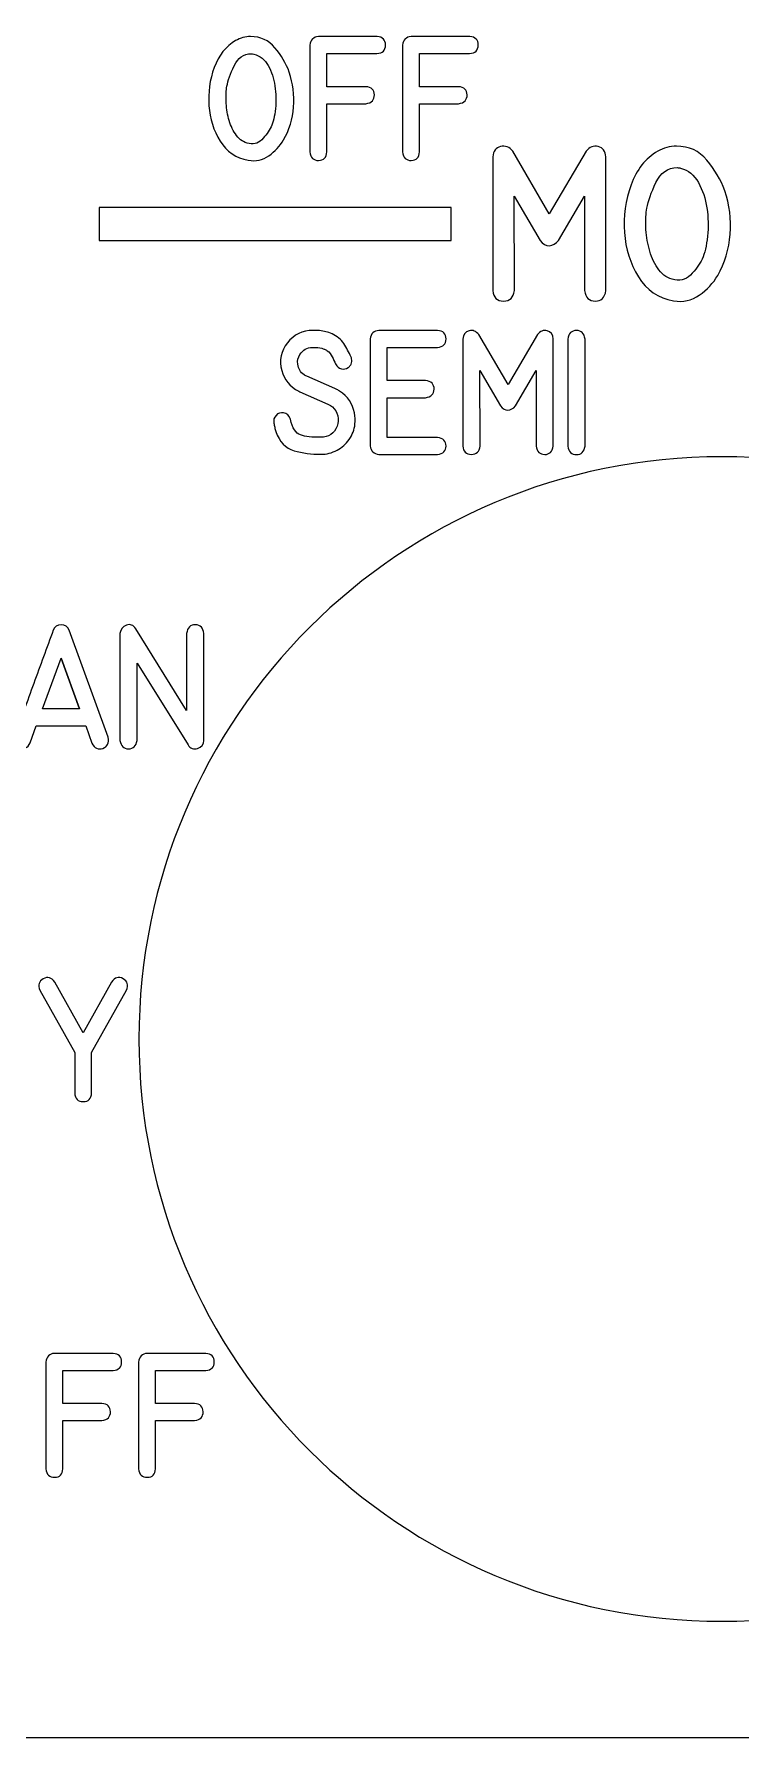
# Model space of a CAD drawing. Header units: millimetres. Extents: x -246 to 62, y -173 to 125.
# Drawn here: x 20.83 to 36.9, y 31.54 to 70.31 of the extents above; entities that cross this region are included whole.
import ezdxf

# ---------------------------------------------------------------- set-up
doc = ezdxf.new("R2010")
doc.units = ezdxf.units.MM
doc.header["$MEASUREMENT"] = 0
doc.layers.add('Cut', color=7, linetype='Continuous')
doc.layers.add('Engrave', color=7, linetype='Continuous')

msp = doc.modelspace()

# ---------------------------------------------------------------- linework, layer by layer
at = {"layer": 'Cut', "color": 250, "lineweight": 9}
for points, knots in [([(51.5314, 123.6949), (51.5312, 124.0929), (51.3728, 124.4746), (51.0911, 124.7559), (51.0911, 124.7559), (50.8095, 125.0372), (50.4295, 125.1951), (50.0314, 125.1949), (50.0314, 125.1949), (50.0314, 125.1949), (-71.4936, 125.1949), (-71.4936, 125.1949), (-71.4936, 125.1949), (-71.8916, 125.1946), (-72.2733, 125.0362), (-72.5546, 124.7546), (-72.5546, 124.7546), (-72.8359, 124.4729), (-72.9938, 124.0929), (-72.9936, 123.6949), (-72.9936, 123.6949), (-72.9936, 123.6949), (-72.9936, 111.7074), (-72.9936, 111.7074), (-72.9936, 111.7074), (-72.9926, 110.1171), (-73.6233, 108.5915), (-74.7471, 107.4663), (-74.7471, 107.4663), (-75.8709, 106.3411), (-77.4033, 105.7084), (-78.9936, 105.7074), (-78.9936, 105.7074), (-78.9936, 105.7074), (-81.4561, 105.7074), (-81.4561, 105.7074), (-81.4561, 105.7074), (-81.8541, 105.7071), (-82.2358, 105.5487), (-82.5171, 105.2671), (-82.5171, 105.2671), (-82.7984, 104.9854), (-82.9563, 104.6054), (-82.9561, 104.2074), (-82.9561, 104.2074), (-82.9561, 104.2074), (-82.9561, 100.1574), (-82.9561, 100.1574), (-82.9561, 100.1574), (-82.9558, 99.7593), (-82.7974, 99.3776), (-82.5158, 99.0963), (-82.5158, 99.0963), (-82.2341, 98.815), (-81.8541, 98.6571), (-81.4561, 98.6574), (-81.4561, 98.6574), (-81.4561, 98.6574), (-78.9936, 98.6574), (-78.9936, 98.6574), (-78.9936, 98.6574), (-76.85, 98.6574), (-74.8692, 97.5138), (-73.7974, 95.6574), (-73.7974, 95.6574), (-72.7256, 93.801), (-72.7256, 91.5138), (-73.7974, 89.6574), (-73.7974, 89.6574), (-74.8692, 87.801), (-76.85, 86.6574), (-78.9936, 86.6574), (-78.9936, 86.6574), (-78.9936, 86.6574), (-81.4561, 86.6574), (-81.4561, 86.6574), (-81.4561, 86.6574), (-81.8541, 86.6571), (-82.2358, 86.4987), (-82.5171, 86.2171), (-82.5171, 86.2171), (-82.7984, 85.9354), (-82.9563, 85.5554), (-82.9561, 85.1574), (-82.9561, 85.1574), (-82.9561, 85.1574), (-82.9561, 71.5824), (-82.9561, 71.5824), (-82.9561, 71.5824), (-82.9558, 71.1843), (-82.7974, 70.8026), (-82.5158, 70.5213), (-82.5158, 70.5213), (-82.2341, 70.24), (-81.8541, 70.0821), (-81.4561, 70.0824), (-81.4561, 70.0824), (-81.4561, 70.0824), (-78.9936, 70.0824), (-78.9936, 70.0824), (-78.9936, 70.0824), (-76.85, 70.0824), (-74.8692, 68.9388), (-73.7974, 67.0824), (-73.7974, 67.0824), (-72.7256, 65.226), (-72.7256, 62.9388), (-73.7974, 61.0824), (-73.7974, 61.0824), (-74.8692, 59.226), (-76.85, 58.0824), (-78.9936, 58.0824), (-78.9936, 58.0824), (-78.9936, 58.0824), (-81.4561, 58.0824), (-81.4561, 58.0824), (-81.4561, 58.0824), (-81.8541, 58.0821), (-82.2358, 57.9237), (-82.5171, 57.6421), (-82.5171, 57.6421), (-82.7984, 57.3604), (-82.9563, 56.9804), (-82.9561, 56.5824), (-82.9561, 56.5824), (-82.9561, 56.5824), (-82.9561, 52.5324), (-82.9561, 52.5324), (-82.9561, 52.5324), (-82.9558, 52.1343), (-82.7974, 51.7526), (-82.5158, 51.4713), (-82.5158, 51.4713), (-82.2341, 51.19), (-81.8541, 51.0321), (-81.4561, 51.0324), (-81.4561, 51.0324), (-81.4561, 51.0324), (-78.9936, 51.0324), (-78.9936, 51.0324), (-78.9936, 51.0324), (-77.4033, 51.0334), (-75.8777, 50.4026), (-74.7525, 49.2788), (-74.7525, 49.2788), (-73.6273, 48.155), (-72.9946, 46.6227), (-72.9936, 45.0324), (-72.9936, 45.0324), (-72.9936, 45.0324), (-72.9936, 33.0449), (-72.9936, 33.0449), (-72.9936, 33.0449), (-72.9933, 32.6468), (-72.8349, 32.2651), (-72.5533, 31.9838), (-72.5533, 31.9838), (-72.2716, 31.7025), (-71.8916, 31.5446), (-71.4936, 31.5449), (-71.4936, 31.5449), (-71.4936, 31.5449), (50.0314, 31.5449), (50.0314, 31.5449), (50.0314, 31.5449), (50.4295, 31.5451), (50.8112, 31.7035), (51.0925, 31.9852), (51.0925, 31.9852), (51.3738, 32.2668), (51.5317, 32.6468), (51.5314, 33.0449), (51.5314, 33.0449), (51.5314, 33.0449), (51.5314, 45.0324), (51.5314, 45.0324), (51.5314, 45.0324), (51.5304, 46.6227), (52.1612, 48.1482), (53.285, 49.2734), (53.285, 49.2734), (54.4088, 50.3987), (55.9411, 51.0314), (57.5314, 51.0324), (57.5314, 51.0324), (57.5314, 51.0324), (59.9939, 51.0324), (59.9939, 51.0324), (59.9939, 51.0324), (60.392, 51.0326), (60.7737, 51.191), (61.055, 51.4727), (61.055, 51.4727), (61.3363, 51.7543), (61.4942, 52.1343), (61.4939, 52.5324), (61.4939, 52.5324), (61.4939, 52.5324), (61.4939, 56.5824), (61.4939, 56.5824), (61.4939, 56.5824), (61.4937, 56.9804), (61.3353, 57.3621), (61.0536, 57.6434), (61.0536, 57.6434), (60.772, 57.9247), (60.392, 58.0826), (59.9939, 58.0824), (59.9939, 58.0824), (59.9939, 58.0824), (57.5314, 58.0824), (57.5314, 58.0824), (57.5314, 58.0824), (55.3878, 58.0824), (53.4071, 59.226), (52.3353, 61.0824), (52.3353, 61.0824), (51.2635, 62.9388), (51.2635, 65.226), (52.3353, 67.0824), (52.3353, 67.0824), (53.4071, 68.9388), (55.3878, 70.0824), (57.5314, 70.0824), (57.5314, 70.0824), (57.5314, 70.0824), (59.9939, 70.0824), (59.9939, 70.0824), (59.9939, 70.0824), (60.392, 70.0826), (60.7737, 70.241), (61.055, 70.5227), (61.055, 70.5227), (61.3363, 70.8043), (61.4942, 71.1843), (61.4939, 71.5824), (61.4939, 71.5824), (61.4939, 71.5824), (61.4939, 85.1574), (61.4939, 85.1574), (61.4939, 85.1574), (61.4937, 85.5554), (61.3353, 85.9371), (61.0536, 86.2184), (61.0536, 86.2184), (60.772, 86.4997), (60.392, 86.6576), (59.9939, 86.6574), (59.9939, 86.6574), (59.9939, 86.6574), (57.5314, 86.6574), (57.5314, 86.6574), (57.5314, 86.6574), (55.3878, 86.6574), (53.4071, 87.801), (52.3353, 89.6574), (52.3353, 89.6574), (51.2635, 91.5138), (51.2635, 93.801), (52.3353, 95.6574), (52.3353, 95.6574), (53.4071, 97.5138), (55.3878, 98.6574), (57.5314, 98.6574), (57.5314, 98.6574), (57.5314, 98.6574), (59.9939, 98.6574), (59.9939, 98.6574), (59.9939, 98.6574), (60.392, 98.6576), (60.7737, 98.816), (61.055, 99.0977), (61.055, 99.0977), (61.3363, 99.3793), (61.4942, 99.7593), (61.4939, 100.1574), (61.4939, 100.1574), (61.4939, 100.1574), (61.4939, 104.2074), (61.4939, 104.2074), (61.4939, 104.2074), (61.4937, 104.6054), (61.3353, 104.9871), (61.0536, 105.2684), (61.0536, 105.2684), (60.772, 105.5497), (60.392, 105.7076), (59.9939, 105.7074), (59.9939, 105.7074), (59.9939, 105.7074), (57.5314, 105.7074), (57.5314, 105.7074), (57.5314, 105.7074), (55.9411, 105.7064), (54.4156, 106.3371), (53.2904, 107.4609), (53.2904, 107.4609), (52.1651, 108.5847), (51.5324, 110.1171), (51.5314, 111.7074), (51.5314, 111.7074), (51.5314, 111.7074), (51.5314, 123.6949), (51.5314, 123.6949)], [0, 0, 0, 0, 0.012987, 0.012987, 0.012987, 0.012987, 0.025974, 0.025974, 0.025974, 0.025974, 0.038961, 0.038961, 0.038961, 0.038961, 0.0519481, 0.0519481, 0.0519481, 0.0519481, 0.0649351, 0.0649351, 0.0649351, 0.0649351, 0.0779221, 0.0779221, 0.0779221, 0.0779221, 0.0909091, 0.0909091, 0.0909091, 0.0909091, 0.1038961, 0.1038961, 0.1038961, 0.1038961, 0.1168831, 0.1168831, 0.1168831, 0.1168831, 0.1298701, 0.1298701, 0.1298701, 0.1298701, 0.1428571, 0.1428571, 0.1428571, 0.1428571, 0.1558442, 0.1558442, 0.1558442, 0.1558442, 0.1688312, 0.1688312, 0.1688312, 0.1688312, 0.1818182, 0.1818182, 0.1818182, 0.1818182, 0.1948052, 0.1948052, 0.1948052, 0.1948052, 0.2077922, 0.2077922, 0.2077922, 0.2077922, 0.2207792, 0.2207792, 0.2207792, 0.2207792, 0.2337662, 0.2337662, 0.2337662, 0.2337662, 0.2467532, 0.2467532, 0.2467532, 0.2467532, 0.2597403, 0.2597403, 0.2597403, 0.2597403, 0.2727273, 0.2727273, 0.2727273, 0.2727273, 0.2857143, 0.2857143, 0.2857143, 0.2857143, 0.2987013, 0.2987013, 0.2987013, 0.2987013, 0.3116883, 0.3116883, 0.3116883, 0.3116883, 0.3246753, 0.3246753, 0.3246753, 0.3246753, 0.3376623, 0.3376623, 0.3376623, 0.3376623, 0.3506494, 0.3506494, 0.3506494, 0.3506494, 0.3636364, 0.3636364, 0.3636364, 0.3636364, 0.3766234, 0.3766234, 0.3766234, 0.3766234, 0.3896104, 0.3896104, 0.3896104, 0.3896104, 0.4025974, 0.4025974, 0.4025974, 0.4025974, 0.4155844, 0.4155844, 0.4155844, 0.4155844, 0.4285714, 0.4285714, 0.4285714, 0.4285714, 0.4415584, 0.4415584, 0.4415584, 0.4415584, 0.4545455, 0.4545455, 0.4545455, 0.4545455, 0.4675325, 0.4675325, 0.4675325, 0.4675325, 0.4805195, 0.4805195, 0.4805195, 0.4805195, 0.4935065, 0.4935065, 0.4935065, 0.4935065, 0.5064935, 0.5064935, 0.5064935, 0.5064935, 0.5194805, 0.5194805, 0.5194805, 0.5194805, 0.5324675, 0.5324675, 0.5324675, 0.5324675, 0.5454545, 0.5454545, 0.5454545, 0.5454545, 0.5584416, 0.5584416, 0.5584416, 0.5584416, 0.5714286, 0.5714286, 0.5714286, 0.5714286, 0.5844156, 0.5844156, 0.5844156, 0.5844156, 0.5974026, 0.5974026, 0.5974026, 0.5974026, 0.6103896, 0.6103896, 0.6103896, 0.6103896, 0.6233766, 0.6233766, 0.6233766, 0.6233766, 0.6363636, 0.6363636, 0.6363636, 0.6363636, 0.6493506, 0.6493506, 0.6493506, 0.6493506, 0.6623377, 0.6623377, 0.6623377, 0.6623377, 0.6753247, 0.6753247, 0.6753247, 0.6753247, 0.6883117, 0.6883117, 0.6883117, 0.6883117, 0.7012987, 0.7012987, 0.7012987, 0.7012987, 0.7142857, 0.7142857, 0.7142857, 0.7142857, 0.7272727, 0.7272727, 0.7272727, 0.7272727, 0.7402597, 0.7402597, 0.7402597, 0.7402597, 0.7532468, 0.7532468, 0.7532468, 0.7532468, 0.7662338, 0.7662338, 0.7662338, 0.7662338, 0.7792208, 0.7792208, 0.7792208, 0.7792208, 0.7922078, 0.7922078, 0.7922078, 0.7922078, 0.8051948, 0.8051948, 0.8051948, 0.8051948, 0.8181818, 0.8181818, 0.8181818, 0.8181818, 0.8311688, 0.8311688, 0.8311688, 0.8311688, 0.8441558, 0.8441558, 0.8441558, 0.8441558, 0.8571429, 0.8571429, 0.8571429, 0.8571429, 0.8701299, 0.8701299, 0.8701299, 0.8701299, 0.8831169, 0.8831169, 0.8831169, 0.8831169, 0.8961039, 0.8961039, 0.8961039, 0.8961039, 0.9090909, 0.9090909, 0.9090909, 0.9090909, 0.9220779, 0.9220779, 0.9220779, 0.9220779, 0.9350649, 0.9350649, 0.9350649, 0.9350649, 0.9480519, 0.9480519, 0.9480519, 0.9480519, 0.961039, 0.961039, 0.961039, 0.961039, 0.974026, 0.974026, 0.974026, 0.974026, 1, 1, 1, 1]), ([(36.4663, 60.6977), (43.7841, 60.6977), (49.716, 54.7652), (49.716, 47.4475), (49.716, 47.4475), (49.716, 40.1298), (43.7837, 34.1977), (36.466, 34.1977), (36.466, 34.1977), (29.1483, 34.1977), (23.216, 40.1298), (23.216, 47.4475), (23.216, 47.4475), (23.216, 54.7652), (29.1483, 60.6973), (36.4663, 60.6977)], [0, 0, 0, 0, 0.2, 0.2, 0.2, 0.2, 0.4, 0.4, 0.4, 0.4, 0.6, 0.6, 0.6, 0.6, 1, 1, 1, 1])]:
    msp.add_open_spline(points, degree=3, knots=knots, dxfattribs=at)
at = {"layer": 'Engrave', "color": 240, "lineweight": 9}
for points, knots in [([(26.6339, 69.4457), (26.7181, 69.1913), (26.7501, 68.9274), (26.7294, 68.6536), (26.7294, 68.6536), (26.7087, 68.3799), (26.6334, 68.1301), (26.5041, 67.9039), (26.5041, 67.9039), (26.4223, 67.7632), (26.3108, 67.6438), (26.1692, 67.5455), (26.1692, 67.5455), (26.0276, 67.4472), (25.8715, 67.4128), (25.7007, 67.4425), (25.7007, 67.4425), (25.4223, 67.4909), (25.2092, 67.6362), (25.0615, 67.8775), (25.0615, 67.8775), (24.9133, 68.1193), (24.8287, 68.3884), (24.807, 68.6847), (24.807, 68.6847), (24.7854, 68.981), (24.8254, 69.2694), (24.927, 69.5506), (24.927, 69.5506), (25.0286, 69.8319), (25.1904, 70.0361), (25.4128, 70.164), (25.4128, 70.164), (25.521, 70.2266), (25.6349, 70.2576), (25.7529, 70.2576), (25.7529, 70.2576), (25.9792, 70.2576), (26.1636, 70.1725), (26.307, 70.0022), (26.307, 70.0022), (26.4505, 69.8314), (26.5591, 69.6461), (26.6339, 69.4457)], [0, 0, 0, 0, 0.0833333, 0.0833333, 0.0833333, 0.0833333, 0.1666667, 0.1666667, 0.1666667, 0.1666667, 0.25, 0.25, 0.25, 0.25, 0.3333333, 0.3333333, 0.3333333, 0.3333333, 0.4166667, 0.4166667, 0.4166667, 0.4166667, 0.5, 0.5, 0.5, 0.5, 0.5833333, 0.5833333, 0.5833333, 0.5833333, 0.6666667, 0.6666667, 0.6666667, 0.6666667, 0.75, 0.75, 0.75, 0.75, 0.8333333, 0.8333333, 0.8333333, 0.8333333, 1, 1, 1, 1]), ([(27.0996, 67.6311), (27.0996, 67.6311), (27.0996, 70.0619), (27.0996, 70.0619), (27.0996, 70.0619), (27.1161, 70.1833), (27.1814, 70.2487), (27.2953, 70.2576), (27.2953, 70.2576), (27.2953, 70.2576), (28.6292, 70.2576), (28.6292, 70.2576), (28.6292, 70.2576), (28.7567, 70.2477), (28.8207, 70.1823), (28.8207, 70.0624), (28.8207, 70.0624), (28.8207, 69.9429), (28.7558, 69.8785), (28.6264, 69.8705), (28.6264, 69.8705), (28.6264, 69.8705), (27.4867, 69.8705), (27.4867, 69.8705), (27.4867, 69.8705), (27.4867, 69.8705), (27.4867, 69.1165), (27.4867, 69.1165), (27.4867, 69.1165), (27.4867, 69.1165), (28.3757, 69.1165), (28.3757, 69.1165), (28.3757, 69.1165), (28.5022, 69.1076), (28.5667, 69.0455), (28.5686, 68.9307), (28.5686, 68.9307), (28.5704, 68.8159), (28.506, 68.7487), (28.3757, 68.7294), (28.3757, 68.7294), (28.3757, 68.7294), (27.4867, 68.7294), (27.4867, 68.7294), (27.4867, 68.7294), (27.4867, 68.7294), (27.4867, 67.6311), (27.4867, 67.6311), (27.4867, 67.6311), (27.4778, 67.5045), (27.4152, 67.4401), (27.3, 67.4382), (27.3, 67.4382), (27.1847, 67.4363), (27.1179, 67.5008), (27.0996, 67.6311)], [0, 0, 0, 0, 0.0666667, 0.0666667, 0.0666667, 0.0666667, 0.1333333, 0.1333333, 0.1333333, 0.1333333, 0.2, 0.2, 0.2, 0.2, 0.2666667, 0.2666667, 0.2666667, 0.2666667, 0.3333333, 0.3333333, 0.3333333, 0.3333333, 0.4, 0.4, 0.4, 0.4, 0.4666667, 0.4666667, 0.4666667, 0.4666667, 0.5333333, 0.5333333, 0.5333333, 0.5333333, 0.6, 0.6, 0.6, 0.6, 0.6666667, 0.6666667, 0.6666667, 0.6666667, 0.7333333, 0.7333333, 0.7333333, 0.7333333, 0.8, 0.8, 0.8, 0.8, 0.8666667, 0.8666667, 0.8666667, 0.8666667, 1, 1, 1, 1]), ([(29.2064, 67.6311), (29.2064, 67.6311), (29.2064, 70.0619), (29.2064, 70.0619), (29.2064, 70.0619), (29.2229, 70.1833), (29.2882, 70.2487), (29.4021, 70.2576), (29.4021, 70.2576), (29.4021, 70.2576), (30.736, 70.2576), (30.736, 70.2576), (30.736, 70.2576), (30.8635, 70.2477), (30.9275, 70.1823), (30.9275, 70.0624), (30.9275, 70.0624), (30.9275, 69.9429), (30.8626, 69.8785), (30.7332, 69.8705), (30.7332, 69.8705), (30.7332, 69.8705), (29.5935, 69.8705), (29.5935, 69.8705), (29.5935, 69.8705), (29.5935, 69.8705), (29.5935, 69.1165), (29.5935, 69.1165), (29.5935, 69.1165), (29.5935, 69.1165), (30.4825, 69.1165), (30.4825, 69.1165), (30.4825, 69.1165), (30.609, 69.1076), (30.6735, 69.0455), (30.6754, 68.9307), (30.6754, 68.9307), (30.6772, 68.8159), (30.6128, 68.7487), (30.4825, 68.7294), (30.4825, 68.7294), (30.4825, 68.7294), (29.5935, 68.7294), (29.5935, 68.7294), (29.5935, 68.7294), (29.5935, 68.7294), (29.5935, 67.6311), (29.5935, 67.6311), (29.5935, 67.6311), (29.5846, 67.5045), (29.522, 67.4401), (29.4068, 67.4382), (29.4068, 67.4382), (29.2915, 67.4363), (29.2247, 67.5008), (29.2064, 67.6311)], [0, 0, 0, 0, 0.0666667, 0.0666667, 0.0666667, 0.0666667, 0.1333333, 0.1333333, 0.1333333, 0.1333333, 0.2, 0.2, 0.2, 0.2, 0.2666667, 0.2666667, 0.2666667, 0.2666667, 0.3333333, 0.3333333, 0.3333333, 0.3333333, 0.4, 0.4, 0.4, 0.4, 0.4666667, 0.4666667, 0.4666667, 0.4666667, 0.5333333, 0.5333333, 0.5333333, 0.5333333, 0.6, 0.6, 0.6, 0.6, 0.6666667, 0.6666667, 0.6666667, 0.6666667, 0.7333333, 0.7333333, 0.7333333, 0.7333333, 0.8, 0.8, 0.8, 0.8, 0.8666667, 0.8666667, 0.8666667, 0.8666667, 1, 1, 1, 1]), ([(25.7642, 69.8663), (25.5953, 69.8663), (25.4674, 69.7755), (25.3804, 69.5934), (25.3804, 69.5934), (25.2934, 69.4114), (25.2388, 69.2562), (25.2158, 69.1278), (25.2158, 69.1278), (25.1984, 69.0337), (25.1918, 68.9203), (25.1965, 68.7872), (25.1965, 68.7872), (25.2012, 68.6541), (25.2205, 68.5224), (25.2543, 68.3926), (25.2543, 68.3926), (25.2882, 68.2623), (25.3395, 68.1452), (25.4072, 68.0412), (25.4072, 68.0412), (25.4754, 67.9368), (25.5643, 67.8677), (25.6744, 67.8338), (25.6744, 67.8338), (25.8033, 67.7933), (25.9143, 67.8187), (26.0074, 67.91), (26.0074, 67.91), (26.1005, 68.0017), (26.1711, 68.0986), (26.2191, 68.2016), (26.2191, 68.2016), (26.2675, 68.3075), (26.3009, 68.4457), (26.3188, 68.6179), (26.3188, 68.6179), (26.3366, 68.7896), (26.3324, 68.9613), (26.3065, 69.1325), (26.3065, 69.1325), (26.2802, 69.3037), (26.2289, 69.458), (26.1527, 69.5953), (26.1527, 69.5953), (26.0765, 69.7327), (25.9679, 69.8202), (25.8277, 69.8578), (25.8277, 69.8578), (25.8094, 69.8634), (25.7882, 69.8663), (25.7642, 69.8663)], [0, 0, 0, 0, 0.0714286, 0.0714286, 0.0714286, 0.0714286, 0.1428571, 0.1428571, 0.1428571, 0.1428571, 0.2142857, 0.2142857, 0.2142857, 0.2142857, 0.2857143, 0.2857143, 0.2857143, 0.2857143, 0.3571429, 0.3571429, 0.3571429, 0.3571429, 0.4285714, 0.4285714, 0.4285714, 0.4285714, 0.5, 0.5, 0.5, 0.5, 0.5714286, 0.5714286, 0.5714286, 0.5714286, 0.6428571, 0.6428571, 0.6428571, 0.6428571, 0.7142857, 0.7142857, 0.7142857, 0.7142857, 0.7857143, 0.7857143, 0.7857143, 0.7857143, 0.8571429, 0.8571429, 0.8571429, 0.8571429, 1, 1, 1, 1]), ([(33.8303, 64.4772), (33.805, 64.3166), (33.7238, 64.2361), (33.5869, 64.2367), (33.5869, 64.2367), (33.4493, 64.2373), (33.3687, 64.3178), (33.3446, 64.4772), (33.3446, 64.4772), (33.3446, 64.4772), (33.3446, 66.6285), (33.3446, 66.6285), (33.3446, 66.6285), (33.3446, 66.6285), (32.7537, 65.6178), (32.7537, 65.6178), (32.7537, 65.6178), (32.6908, 65.5419), (32.6203, 65.502), (32.5427, 65.4984), (32.5427, 65.4984), (32.465, 65.4955), (32.3963, 65.5349), (32.3351, 65.6178), (32.3351, 65.6178), (32.3351, 65.6178), (31.7477, 66.6238), (31.7477, 66.6238), (31.7477, 66.6238), (31.7477, 66.6238), (31.7495, 64.4772), (31.7495, 64.4772), (31.7495, 64.4772), (31.7313, 64.3178), (31.6484, 64.2379), (31.5008, 64.2385), (31.5008, 64.2385), (31.3532, 64.239), (31.2739, 64.319), (31.2621, 64.4772), (31.2621, 64.4772), (31.2621, 64.4772), (31.2621, 67.5192), (31.2621, 67.5192), (31.2621, 67.5192), (31.2715, 67.6515), (31.3291, 67.7303), (31.4361, 67.7562), (31.4361, 67.7562), (31.5431, 67.782), (31.636, 67.7456), (31.7154, 67.6468), (31.7154, 67.6468), (31.7154, 67.6468), (32.5438, 66.2222), (32.5438, 66.2222), (32.5438, 66.2222), (32.5438, 66.2222), (33.3811, 67.6468), (33.3811, 67.6468), (33.3811, 67.6468), (33.4599, 67.7456), (33.5522, 67.7814), (33.6574, 67.755), (33.6574, 67.755), (33.7621, 67.7285), (33.8203, 67.6503), (33.8303, 67.5192), (33.8303, 67.5192), (33.8303, 67.5192), (33.8303, 64.4772), (33.8303, 64.4772)], [0, 0, 0, 0, 0.0526316, 0.0526316, 0.0526316, 0.0526316, 0.1052632, 0.1052632, 0.1052632, 0.1052632, 0.1578947, 0.1578947, 0.1578947, 0.1578947, 0.2105263, 0.2105263, 0.2105263, 0.2105263, 0.2631579, 0.2631579, 0.2631579, 0.2631579, 0.3157895, 0.3157895, 0.3157895, 0.3157895, 0.3684211, 0.3684211, 0.3684211, 0.3684211, 0.4210526, 0.4210526, 0.4210526, 0.4210526, 0.4736842, 0.4736842, 0.4736842, 0.4736842, 0.5263158, 0.5263158, 0.5263158, 0.5263158, 0.5789474, 0.5789474, 0.5789474, 0.5789474, 0.6315789, 0.6315789, 0.6315789, 0.6315789, 0.6842105, 0.6842105, 0.6842105, 0.6842105, 0.7368421, 0.7368421, 0.7368421, 0.7368421, 0.7894737, 0.7894737, 0.7894737, 0.7894737, 0.8421053, 0.8421053, 0.8421053, 0.8421053, 0.8947368, 0.8947368, 0.8947368, 0.8947368, 1, 1, 1, 1]), ([(36.5348, 66.749), (36.6401, 66.4309), (36.6801, 66.1011), (36.6542, 65.7589), (36.6542, 65.7589), (36.6283, 65.4167), (36.5343, 65.1045), (36.3726, 64.8217), (36.3726, 64.8217), (36.2703, 64.6459), (36.1309, 64.4966), (35.9539, 64.3737), (35.9539, 64.3737), (35.777, 64.2508), (35.5818, 64.2079), (35.3683, 64.2449), (35.3683, 64.2449), (35.0203, 64.3055), (34.7539, 64.4872), (34.5693, 64.7888), (34.5693, 64.7888), (34.3841, 65.091), (34.2783, 65.4273), (34.2512, 65.7977), (34.2512, 65.7977), (34.2242, 66.1681), (34.2742, 66.5285), (34.4012, 66.8801), (34.4012, 66.8801), (34.5282, 67.2317), (34.7304, 67.4869), (35.0085, 67.6468), (35.0085, 67.6468), (35.1438, 67.725), (35.286, 67.7638), (35.4336, 67.7638), (35.4336, 67.7638), (35.7164, 67.7638), (35.9469, 67.6574), (36.1262, 67.4445), (36.1262, 67.4445), (36.3055, 67.2311), (36.4414, 66.9995), (36.5348, 66.749)], [0, 0, 0, 0, 0.0833333, 0.0833333, 0.0833333, 0.0833333, 0.1666667, 0.1666667, 0.1666667, 0.1666667, 0.25, 0.25, 0.25, 0.25, 0.3333333, 0.3333333, 0.3333333, 0.3333333, 0.4166667, 0.4166667, 0.4166667, 0.4166667, 0.5, 0.5, 0.5, 0.5, 0.5833333, 0.5833333, 0.5833333, 0.5833333, 0.6666667, 0.6666667, 0.6666667, 0.6666667, 0.75, 0.75, 0.75, 0.75, 0.8333333, 0.8333333, 0.8333333, 0.8333333, 1, 1, 1, 1]), ([(35.4477, 67.2746), (35.2366, 67.2746), (35.0767, 67.1612), (34.968, 66.9336), (34.968, 66.9336), (34.8592, 66.7061), (34.791, 66.5121), (34.7622, 66.3515), (34.7622, 66.3515), (34.7404, 66.234), (34.7322, 66.0923), (34.7381, 65.9259), (34.7381, 65.9259), (34.7439, 65.7595), (34.7681, 65.5949), (34.8104, 65.4326), (34.8104, 65.4326), (34.8527, 65.2697), (34.9168, 65.1233), (35.0015, 64.9934), (35.0015, 64.9934), (35.0867, 64.8629), (35.1978, 64.7764), (35.3354, 64.7341), (35.3354, 64.7341), (35.4965, 64.6835), (35.6353, 64.7153), (35.7517, 64.8293), (35.7517, 64.8293), (35.8681, 64.944), (35.9563, 65.0651), (36.0163, 65.1939), (36.0163, 65.1939), (36.0768, 65.3262), (36.1186, 65.499), (36.1409, 65.7142), (36.1409, 65.7142), (36.1633, 65.9288), (36.158, 66.1434), (36.1256, 66.3574), (36.1256, 66.3574), (36.0927, 66.5714), (36.0286, 66.7643), (35.9334, 66.936), (35.9334, 66.936), (35.8381, 67.1076), (35.7023, 67.217), (35.5271, 67.264), (35.5271, 67.264), (35.5042, 67.2711), (35.4777, 67.2746), (35.4477, 67.2746)], [0, 0, 0, 0, 0.0714286, 0.0714286, 0.0714286, 0.0714286, 0.1428571, 0.1428571, 0.1428571, 0.1428571, 0.2142857, 0.2142857, 0.2142857, 0.2142857, 0.2857143, 0.2857143, 0.2857143, 0.2857143, 0.3571429, 0.3571429, 0.3571429, 0.3571429, 0.4285714, 0.4285714, 0.4285714, 0.4285714, 0.5, 0.5, 0.5, 0.5, 0.5714286, 0.5714286, 0.5714286, 0.5714286, 0.6428571, 0.6428571, 0.6428571, 0.6428571, 0.7142857, 0.7142857, 0.7142857, 0.7142857, 0.7857143, 0.7857143, 0.7857143, 0.7857143, 0.8571429, 0.8571429, 0.8571429, 0.8571429, 1, 1, 1, 1]), ([(30.3128, 65.6199), (30.3128, 65.6199), (22.3128, 65.6199), (22.3128, 65.6199), (22.3128, 65.6199), (22.3128, 65.6199), (22.3128, 66.3699), (22.3128, 66.3699), (22.3128, 66.3699), (22.3128, 66.3699), (30.3128, 66.3699), (30.3128, 66.3699), (30.3128, 66.3699), (30.3128, 66.3699), (30.3128, 65.6199), (30.3128, 65.6199)], [0, 0, 0, 0, 0.2, 0.2, 0.2, 0.2, 0.4, 0.4, 0.4, 0.4, 0.6, 0.6, 0.6, 0.6, 1, 1, 1, 1]), ([(32.6342, 60.9406), (32.6139, 60.8121), (32.549, 60.7477), (32.4394, 60.7482), (32.4394, 60.7482), (32.3294, 60.7486), (32.2649, 60.8131), (32.2456, 60.9406), (32.2456, 60.9406), (32.2456, 60.9406), (32.2456, 62.6616), (32.2456, 62.6616), (32.2456, 62.6616), (32.2456, 62.6616), (31.7729, 61.8531), (31.7729, 61.8531), (31.7729, 61.8531), (31.7226, 61.7924), (31.6661, 61.7604), (31.6041, 61.7576), (31.6041, 61.7576), (31.542, 61.7552), (31.4869, 61.7867), (31.438, 61.8531), (31.438, 61.8531), (31.438, 61.8531), (30.9681, 62.6579), (30.9681, 62.6579), (30.9681, 62.6579), (30.9681, 62.6579), (30.9695, 60.9406), (30.9695, 60.9406), (30.9695, 60.9406), (30.955, 60.8131), (30.8886, 60.7491), (30.7706, 60.7496), (30.7706, 60.7496), (30.6525, 60.7501), (30.589, 60.814), (30.5796, 60.9406), (30.5796, 60.9406), (30.5796, 60.9406), (30.5796, 63.3742), (30.5796, 63.3742), (30.5796, 63.3742), (30.5871, 63.4801), (30.6332, 63.5431), (30.7188, 63.5638), (30.7188, 63.5638), (30.8044, 63.5845), (30.8788, 63.5553), (30.9423, 63.4763), (30.9423, 63.4763), (30.9423, 63.4763), (31.605, 62.3366), (31.605, 62.3366), (31.605, 62.3366), (31.605, 62.3366), (32.2748, 63.4763), (32.2748, 63.4763), (32.2748, 63.4763), (32.3378, 63.5553), (32.4117, 63.584), (32.4959, 63.5628), (32.4959, 63.5628), (32.5796, 63.5417), (32.6262, 63.4791), (32.6342, 63.3742), (32.6342, 63.3742), (32.6342, 63.3742), (32.6342, 60.9406), (32.6342, 60.9406)], [0, 0, 0, 0, 0.0526316, 0.0526316, 0.0526316, 0.0526316, 0.1052632, 0.1052632, 0.1052632, 0.1052632, 0.1578947, 0.1578947, 0.1578947, 0.1578947, 0.2105263, 0.2105263, 0.2105263, 0.2105263, 0.2631579, 0.2631579, 0.2631579, 0.2631579, 0.3157895, 0.3157895, 0.3157895, 0.3157895, 0.3684211, 0.3684211, 0.3684211, 0.3684211, 0.4210526, 0.4210526, 0.4210526, 0.4210526, 0.4736842, 0.4736842, 0.4736842, 0.4736842, 0.5263158, 0.5263158, 0.5263158, 0.5263158, 0.5789474, 0.5789474, 0.5789474, 0.5789474, 0.6315789, 0.6315789, 0.6315789, 0.6315789, 0.6842105, 0.6842105, 0.6842105, 0.6842105, 0.7368421, 0.7368421, 0.7368421, 0.7368421, 0.7894737, 0.7894737, 0.7894737, 0.7894737, 0.8421053, 0.8421053, 0.8421053, 0.8421053, 0.8947368, 0.8947368, 0.8947368, 0.8947368, 1, 1, 1, 1]), ([(27.6652, 62.2496), (27.6652, 62.2496), (27.6873, 62.2402), (27.6873, 62.2402), (27.6873, 62.2402), (27.6873, 62.2402), (27.7122, 62.2279), (27.7122, 62.2279), (27.7122, 62.2279), (27.7122, 62.2279), (27.7343, 62.2152), (27.7343, 62.2152), (27.7343, 62.2152), (27.7404, 62.2105), (27.748, 62.2063), (27.7555, 62.2021), (27.7555, 62.2021), (27.7635, 62.1983), (27.771, 62.1936), (27.7785, 62.1894), (27.7785, 62.1894), (27.9601, 62.0699), (28.073, 61.9043), (28.1158, 61.6931), (28.1158, 61.6931), (28.1322, 61.6104), (28.136, 61.5252), (28.1271, 61.4382), (28.1271, 61.4382), (28.112, 61.3131), (28.0683, 61.1978), (27.9954, 61.0915), (27.9954, 61.0915), (27.9225, 60.9852), (27.8307, 60.9034), (27.7207, 60.8455), (27.7207, 60.8455), (27.6021, 60.783), (27.4794, 60.7519), (27.3524, 60.7519), (27.3524, 60.7519), (27.1393, 60.7519), (26.9361, 60.7792), (26.7418, 60.8338), (26.7418, 60.8338), (26.548, 60.8883), (26.4098, 61.0346), (26.3274, 61.2726), (26.3274, 61.2726), (26.3162, 61.3032), (26.3082, 61.3342), (26.3025, 61.3662), (26.3025, 61.3662), (26.2969, 61.3987), (26.2903, 61.4307), (26.2832, 61.4631), (26.2832, 61.4631), (26.2696, 61.529), (26.2856, 61.5873), (26.3322, 61.6381), (26.3322, 61.6381), (26.3782, 61.6884), (26.4361, 61.7077), (26.5048, 61.696), (26.5048, 61.696), (26.5777, 61.6809), (26.628, 61.6362), (26.6567, 61.561), (26.6567, 61.561), (26.6567, 61.561), (26.6609, 61.5483), (26.6609, 61.5483), (26.6609, 61.5483), (26.7047, 61.3488), (26.7818, 61.2298), (26.8914, 61.1913), (26.8914, 61.1913), (27.0015, 61.1527), (27.1539, 61.1353), (27.3496, 61.139), (27.3496, 61.139), (27.5297, 61.139), (27.6534, 61.2237), (27.7207, 61.3926), (27.7207, 61.3926), (27.7498, 61.4678), (27.7545, 61.5464), (27.7343, 61.6278), (27.7343, 61.6278), (27.7141, 61.7087), (27.6741, 61.7769), (27.6144, 61.831), (27.6144, 61.831), (27.5876, 61.854), (27.5528, 61.8752), (27.5095, 61.8954), (27.5095, 61.8954), (27.5095, 61.8954), (26.8717, 62.1753), (26.8717, 62.1753), (26.8717, 62.1753), (26.8717, 62.1753), (26.851, 62.1866), (26.851, 62.1866), (26.851, 62.1866), (26.6421, 62.2966), (26.5128, 62.4532), (26.4624, 62.6564), (26.4624, 62.6564), (26.4008, 62.8916), (26.4436, 63.1024), (26.5913, 63.2896), (26.5913, 63.2896), (26.7385, 63.4763), (26.9323, 63.5699), (27.1718, 63.5699), (27.1718, 63.5699), (27.1718, 63.5699), (27.3237, 63.5657), (27.3237, 63.5657), (27.3237, 63.5657), (27.3731, 63.5567), (27.4211, 63.5478), (27.4667, 63.5389), (27.4667, 63.5389), (27.5128, 63.5304), (27.5593, 63.5153), (27.6059, 63.4942), (27.6059, 63.4942), (27.7216, 63.4401), (27.8105, 63.3653), (27.8721, 63.2707), (27.8721, 63.2707), (27.9337, 63.1762), (27.9893, 63.0737), (28.0386, 62.9636), (28.0386, 62.9636), (28.0433, 62.9532), (28.0476, 62.9415), (28.0513, 62.9278), (28.0513, 62.9278), (28.0612, 62.8827), (28.0565, 62.8418), (28.0372, 62.8051), (28.0372, 62.8051), (28.0264, 62.782), (28.0147, 62.7646), (28.0029, 62.7529), (28.0029, 62.7529), (27.9911, 62.7406), (27.9813, 62.7326), (27.9742, 62.7279), (27.9742, 62.7279), (27.9262, 62.6941), (27.874, 62.6837), (27.8171, 62.6978), (27.8171, 62.6978), (27.7597, 62.7105), (27.7164, 62.7472), (27.6859, 62.8079), (27.6859, 62.8079), (27.6619, 62.8611), (27.6365, 62.9156), (27.6097, 62.9711), (27.6097, 62.9711), (27.5824, 63.0266), (27.5443, 63.0727), (27.4958, 63.1099), (27.4958, 63.1099), (27.4756, 63.1245), (27.4559, 63.1353), (27.437, 63.1419), (27.437, 63.1419), (27.4182, 63.1489), (27.3975, 63.1564), (27.3745, 63.1649), (27.3745, 63.1649), (27.3745, 63.1649), (27.2851, 63.18), (27.2851, 63.18), (27.2851, 63.18), (27.2851, 63.18), (27.1581, 63.1842), (27.1581, 63.1842), (27.1581, 63.1842), (27.0349, 63.1823), (26.9408, 63.1292), (26.8759, 63.0243), (26.8759, 63.0243), (26.8317, 62.957), (26.8152, 62.8822), (26.826, 62.7994), (26.826, 62.7994), (26.8387, 62.6978), (26.8867, 62.6188), (26.9695, 62.5624), (26.9695, 62.5624), (26.9733, 62.56), (26.977, 62.5567), (26.9817, 62.5534), (26.9817, 62.5534), (26.9864, 62.5506), (26.9916, 62.5473), (26.9968, 62.5445), (26.9968, 62.5445), (26.9968, 62.5445), (27.0123, 62.5379), (27.0123, 62.5379), (27.0123, 62.5379), (27.0123, 62.5379), (27.0288, 62.5309), (27.0288, 62.5309), (27.0288, 62.5309), (27.0288, 62.5309), (27.6652, 62.2496), (27.6652, 62.2496)], [0, 0, 0, 0, 0.0181818, 0.0181818, 0.0181818, 0.0181818, 0.0363636, 0.0363636, 0.0363636, 0.0363636, 0.0545455, 0.0545455, 0.0545455, 0.0545455, 0.0727273, 0.0727273, 0.0727273, 0.0727273, 0.0909091, 0.0909091, 0.0909091, 0.0909091, 0.1090909, 0.1090909, 0.1090909, 0.1090909, 0.1272727, 0.1272727, 0.1272727, 0.1272727, 0.1454545, 0.1454545, 0.1454545, 0.1454545, 0.1636364, 0.1636364, 0.1636364, 0.1636364, 0.1818182, 0.1818182, 0.1818182, 0.1818182, 0.2, 0.2, 0.2, 0.2, 0.2181818, 0.2181818, 0.2181818, 0.2181818, 0.2363636, 0.2363636, 0.2363636, 0.2363636, 0.2545455, 0.2545455, 0.2545455, 0.2545455, 0.2727273, 0.2727273, 0.2727273, 0.2727273, 0.2909091, 0.2909091, 0.2909091, 0.2909091, 0.3090909, 0.3090909, 0.3090909, 0.3090909, 0.3272727, 0.3272727, 0.3272727, 0.3272727, 0.3454545, 0.3454545, 0.3454545, 0.3454545, 0.3636364, 0.3636364, 0.3636364, 0.3636364, 0.3818182, 0.3818182, 0.3818182, 0.3818182, 0.4, 0.4, 0.4, 0.4, 0.4181818, 0.4181818, 0.4181818, 0.4181818, 0.4363636, 0.4363636, 0.4363636, 0.4363636, 0.4545455, 0.4545455, 0.4545455, 0.4545455, 0.4727273, 0.4727273, 0.4727273, 0.4727273, 0.4909091, 0.4909091, 0.4909091, 0.4909091, 0.5090909, 0.5090909, 0.5090909, 0.5090909, 0.5272727, 0.5272727, 0.5272727, 0.5272727, 0.5454545, 0.5454545, 0.5454545, 0.5454545, 0.5636364, 0.5636364, 0.5636364, 0.5636364, 0.5818182, 0.5818182, 0.5818182, 0.5818182, 0.6, 0.6, 0.6, 0.6, 0.6181818, 0.6181818, 0.6181818, 0.6181818, 0.6363636, 0.6363636, 0.6363636, 0.6363636, 0.6545455, 0.6545455, 0.6545455, 0.6545455, 0.6727273, 0.6727273, 0.6727273, 0.6727273, 0.6909091, 0.6909091, 0.6909091, 0.6909091, 0.7090909, 0.7090909, 0.7090909, 0.7090909, 0.7272727, 0.7272727, 0.7272727, 0.7272727, 0.7454545, 0.7454545, 0.7454545, 0.7454545, 0.7636364, 0.7636364, 0.7636364, 0.7636364, 0.7818182, 0.7818182, 0.7818182, 0.7818182, 0.8, 0.8, 0.8, 0.8, 0.8181818, 0.8181818, 0.8181818, 0.8181818, 0.8363636, 0.8363636, 0.8363636, 0.8363636, 0.8545455, 0.8545455, 0.8545455, 0.8545455, 0.8727273, 0.8727273, 0.8727273, 0.8727273, 0.8909091, 0.8909091, 0.8909091, 0.8909091, 0.9090909, 0.9090909, 0.9090909, 0.9090909, 0.9272727, 0.9272727, 0.9272727, 0.9272727, 0.9454545, 0.9454545, 0.9454545, 0.9454545, 0.9636364, 0.9636364, 0.9636364, 0.9636364, 1, 1, 1, 1]), ([(30.0024, 63.1856), (30.0024, 63.1856), (28.8599, 63.1856), (28.8599, 63.1856), (28.8599, 63.1856), (28.8599, 63.1856), (28.8599, 62.4316), (28.8599, 62.4316), (28.8599, 62.4316), (28.8599, 62.4316), (29.731, 62.4316), (29.731, 62.4316), (29.731, 62.4316), (29.8613, 62.4123), (29.9262, 62.3469), (29.9258, 62.2355), (29.9258, 62.2355), (29.9253, 62.1235), (29.8604, 62.0586), (29.731, 62.0403), (29.731, 62.0403), (29.731, 62.0403), (28.8599, 62.0403), (28.8599, 62.0403), (28.8599, 62.0403), (28.8599, 62.0403), (28.8599, 61.1348), (28.8599, 61.1348), (28.8599, 61.1348), (28.8599, 61.1348), (30.0024, 61.1348), (30.0024, 61.1348), (30.0024, 61.1348), (30.1318, 61.1155), (30.1967, 61.0511), (30.1967, 60.9406), (30.1967, 60.9406), (30.1967, 60.8305), (30.1318, 60.766), (30.0024, 60.7477), (30.0024, 60.7477), (30.0024, 60.7477), (28.6685, 60.7477), (28.6685, 60.7477), (28.6685, 60.7477), (28.5537, 60.7623), (28.4883, 60.8277), (28.4728, 60.9434), (28.4728, 60.9434), (28.4728, 60.9434), (28.4728, 63.377), (28.4728, 63.377), (28.4728, 63.377), (28.4902, 63.4984), (28.5556, 63.5624), (28.6685, 63.5699), (28.6685, 63.5699), (28.6685, 63.5699), (30.0024, 63.5699), (30.0024, 63.5699), (30.0024, 63.5699), (30.1318, 63.56), (30.1967, 63.4951), (30.1962, 63.3761), (30.1962, 63.3761), (30.1958, 63.2571), (30.1308, 63.1936), (30.0024, 63.1856)], [0, 0, 0, 0, 0.0555556, 0.0555556, 0.0555556, 0.0555556, 0.1111111, 0.1111111, 0.1111111, 0.1111111, 0.1666667, 0.1666667, 0.1666667, 0.1666667, 0.2222222, 0.2222222, 0.2222222, 0.2222222, 0.2777778, 0.2777778, 0.2777778, 0.2777778, 0.3333333, 0.3333333, 0.3333333, 0.3333333, 0.3888889, 0.3888889, 0.3888889, 0.3888889, 0.4444444, 0.4444444, 0.4444444, 0.4444444, 0.5, 0.5, 0.5, 0.5, 0.5555556, 0.5555556, 0.5555556, 0.5555556, 0.6111111, 0.6111111, 0.6111111, 0.6111111, 0.6666667, 0.6666667, 0.6666667, 0.6666667, 0.7222222, 0.7222222, 0.7222222, 0.7222222, 0.7777778, 0.7777778, 0.7777778, 0.7777778, 0.8333333, 0.8333333, 0.8333333, 0.8333333, 0.8888889, 0.8888889, 0.8888889, 0.8888889, 1, 1, 1, 1]), ([(33.3561, 60.9377), (33.3359, 60.8084), (33.2705, 60.7439), (33.16, 60.7444), (33.16, 60.7444), (33.049, 60.7449), (32.9841, 60.8093), (32.9648, 60.9377), (32.9648, 60.9377), (32.9648, 60.9377), (32.9648, 63.3742), (32.9648, 63.3742), (32.9648, 63.3742), (32.9841, 63.5036), (33.049, 63.569), (33.16, 63.5694), (33.16, 63.5694), (33.2705, 63.5699), (33.3359, 63.5045), (33.3561, 63.3742), (33.3561, 63.3742), (33.3561, 63.3742), (33.3561, 60.9377), (33.3561, 60.9377)], [0, 0, 0, 0, 0.1428571, 0.1428571, 0.1428571, 0.1428571, 0.2857143, 0.2857143, 0.2857143, 0.2857143, 0.4285714, 0.4285714, 0.4285714, 0.4285714, 0.5714286, 0.5714286, 0.5714286, 0.5714286, 0.7142857, 0.7142857, 0.7142857, 0.7142857, 1, 1, 1, 1]), ([(20.3837, 54.3189), (20.5304, 54.7243), (20.6777, 55.1293), (20.8249, 55.5338), (20.8249, 55.5338), (20.9726, 55.9383), (21.1203, 56.3433), (21.268, 56.7483), (21.268, 56.7483), (21.2985, 56.832), (21.3587, 56.8744), (21.4486, 56.8753), (21.4486, 56.8753), (21.5389, 56.8762), (21.5996, 56.8339), (21.6306, 56.7483), (21.6306, 56.7483), (21.6306, 56.7483), (22.514, 54.3123), (22.514, 54.3123), (22.514, 54.3123), (22.5412, 54.1825), (22.5017, 54.0992), (22.3954, 54.0616), (22.3954, 54.0616), (22.2887, 54.0235), (22.2068, 54.0625), (22.1485, 54.1773), (22.1485, 54.1773), (22.1485, 54.1773), (22.0069, 54.5714), (22.0069, 54.5714), (22.0069, 54.5714), (22.0069, 54.5714), (20.8837, 54.5714), (20.8837, 54.5714), (20.8837, 54.5714), (20.8837, 54.5714), (20.7459, 54.1867), (20.7459, 54.1867), (20.7459, 54.1867), (20.6871, 54.071), (20.6033, 54.0333), (20.4952, 54.0733), (20.4952, 54.0733), (20.3865, 54.1128), (20.3493, 54.1952), (20.3837, 54.3189)], [0, 0, 0, 0, 0.0769231, 0.0769231, 0.0769231, 0.0769231, 0.1538462, 0.1538462, 0.1538462, 0.1538462, 0.2307692, 0.2307692, 0.2307692, 0.2307692, 0.3076923, 0.3076923, 0.3076923, 0.3076923, 0.3846154, 0.3846154, 0.3846154, 0.3846154, 0.4615385, 0.4615385, 0.4615385, 0.4615385, 0.5384615, 0.5384615, 0.5384615, 0.5384615, 0.6153846, 0.6153846, 0.6153846, 0.6153846, 0.6923077, 0.6923077, 0.6923077, 0.6923077, 0.7692308, 0.7692308, 0.7692308, 0.7692308, 0.8461538, 0.8461538, 0.8461538, 0.8461538, 1, 1, 1, 1]), ([(24.6885, 54.2431), (24.6885, 54.1467), (24.6419, 54.0856), (24.5488, 54.0592), (24.5488, 54.0592), (24.4552, 54.0333), (24.3832, 54.0606), (24.3315, 54.1415), (24.3315, 54.1415), (24.3315, 54.1415), (23.1739, 55.9976), (23.1739, 55.9976), (23.1739, 55.9976), (23.1739, 55.9976), (23.1739, 54.2431), (23.1739, 54.2431), (23.1739, 54.2431), (23.1537, 54.1147), (23.0888, 54.0503), (22.9792, 54.0503), (22.9792, 54.0503), (22.8691, 54.0503), (22.8047, 54.1147), (22.7854, 54.2431), (22.7854, 54.2431), (22.7854, 54.2431), (22.7854, 56.6768), (22.7854, 56.6768), (22.7854, 56.6768), (22.799, 56.7723), (22.848, 56.8353), (22.9322, 56.8659), (22.9322, 56.8659), (23.0164, 56.896), (23.0864, 56.8673), (23.1424, 56.7803), (23.1424, 56.7803), (23.1424, 56.7803), (24.3, 54.9214), (24.3, 54.9214), (24.3, 54.9214), (24.3, 54.9214), (24.3, 56.6768), (24.3, 56.6768), (24.3, 56.6768), (24.3174, 56.808), (24.3842, 56.8734), (24.5004, 56.872), (24.5004, 56.872), (24.6165, 56.8706), (24.6791, 56.8057), (24.6885, 56.6768), (24.6885, 56.6768), (24.6885, 56.6768), (24.6885, 54.2431), (24.6885, 54.2431)], [0, 0, 0, 0, 0.0666667, 0.0666667, 0.0666667, 0.0666667, 0.1333333, 0.1333333, 0.1333333, 0.1333333, 0.2, 0.2, 0.2, 0.2, 0.2666667, 0.2666667, 0.2666667, 0.2666667, 0.3333333, 0.3333333, 0.3333333, 0.3333333, 0.4, 0.4, 0.4, 0.4, 0.4666667, 0.4666667, 0.4666667, 0.4666667, 0.5333333, 0.5333333, 0.5333333, 0.5333333, 0.6, 0.6, 0.6, 0.6, 0.6666667, 0.6666667, 0.6666667, 0.6666667, 0.7333333, 0.7333333, 0.7333333, 0.7333333, 0.8, 0.8, 0.8, 0.8, 0.8666667, 0.8666667, 0.8666667, 0.8666667, 1, 1, 1, 1]), ([(21.8663, 54.9586), (21.8663, 54.9586), (21.4472, 56.1161), (21.4472, 56.1161), (21.4472, 56.1161), (21.4472, 56.1161), (21.0257, 54.9586), (21.0257, 54.9586), (21.0257, 54.9586), (21.0257, 54.9586), (21.8663, 54.9586), (21.8663, 54.9586)], [0, 0, 0, 0, 0.25, 0.25, 0.25, 0.25, 0.5, 0.5, 0.5, 0.5, 1, 1, 1, 1]), ([(21.4472, 56.1161), (21.4472, 56.1161), (21.8663, 54.9586), (21.8663, 54.9586), (21.8663, 54.9586), (21.8663, 54.9586), (21.4472, 56.1161), (21.4472, 56.1161)], [0, 0, 0, 0, 0.3333333, 0.3333333, 0.3333333, 0.3333333, 1, 1, 1, 1]), ([(22.5956, 48.7429), (22.6671, 48.8507), (22.7536, 48.8761), (22.8552, 48.8201), (22.8552, 48.8201), (22.9568, 48.7641), (22.9827, 48.6766), (22.9333, 48.5571), (22.9333, 48.5571), (22.9333, 48.5571), (22.1407, 47.1418), (22.1407, 47.1418), (22.1407, 47.1418), (22.1407, 47.1418), (22.1407, 46.2199), (22.1407, 46.2199), (22.1407, 46.2199), (22.1323, 46.0896), (22.0683, 46.0242), (21.9484, 46.0242), (21.9484, 46.0242), (21.8284, 46.0242), (21.7644, 46.0896), (21.7565, 46.2199), (21.7565, 46.2199), (21.7565, 46.2199), (21.7565, 47.1418), (21.7565, 47.1418), (21.7565, 47.1418), (21.7565, 47.1418), (20.9653, 48.5571), (20.9653, 48.5571), (20.9653, 48.5571), (20.9164, 48.6757), (20.9413, 48.7627), (21.0396, 48.8182), (21.0396, 48.8182), (21.1379, 48.8737), (21.2259, 48.8488), (21.303, 48.7429), (21.303, 48.7429), (21.303, 48.7429), (21.9493, 47.5882), (21.9493, 47.5882), (21.9493, 47.5882), (21.9493, 47.5882), (22.5956, 48.7429), (22.5956, 48.7429)], [0, 0, 0, 0, 0.0769231, 0.0769231, 0.0769231, 0.0769231, 0.1538462, 0.1538462, 0.1538462, 0.1538462, 0.2307692, 0.2307692, 0.2307692, 0.2307692, 0.3076923, 0.3076923, 0.3076923, 0.3076923, 0.3846154, 0.3846154, 0.3846154, 0.3846154, 0.4615385, 0.4615385, 0.4615385, 0.4615385, 0.5384615, 0.5384615, 0.5384615, 0.5384615, 0.6153846, 0.6153846, 0.6153846, 0.6153846, 0.6923077, 0.6923077, 0.6923077, 0.6923077, 0.7692308, 0.7692308, 0.7692308, 0.7692308, 0.8461538, 0.8461538, 0.8461538, 0.8461538, 1, 1, 1, 1]), ([(21.0996, 37.6675), (21.0996, 37.6675), (21.0996, 40.0983), (21.0996, 40.0983), (21.0996, 40.0983), (21.1161, 40.2197), (21.1814, 40.2851), (21.2953, 40.294), (21.2953, 40.294), (21.2953, 40.294), (22.6292, 40.294), (22.6292, 40.294), (22.6292, 40.294), (22.7567, 40.2841), (22.8207, 40.2187), (22.8207, 40.0988), (22.8207, 40.0988), (22.8207, 39.9793), (22.7558, 39.9149), (22.6264, 39.9069), (22.6264, 39.9069), (22.6264, 39.9069), (21.4867, 39.9069), (21.4867, 39.9069), (21.4867, 39.9069), (21.4867, 39.9069), (21.4867, 39.1529), (21.4867, 39.1529), (21.4867, 39.1529), (21.4867, 39.1529), (22.3757, 39.1529), (22.3757, 39.1529), (22.3757, 39.1529), (22.5022, 39.144), (22.5667, 39.0819), (22.5686, 38.9671), (22.5686, 38.9671), (22.5704, 38.8523), (22.506, 38.7851), (22.3757, 38.7658), (22.3757, 38.7658), (22.3757, 38.7658), (21.4867, 38.7658), (21.4867, 38.7658), (21.4867, 38.7658), (21.4867, 38.7658), (21.4867, 37.6675), (21.4867, 37.6675), (21.4867, 37.6675), (21.4778, 37.5409), (21.4152, 37.4765), (21.3, 37.4746), (21.3, 37.4746), (21.1847, 37.4727), (21.1179, 37.5372), (21.0996, 37.6675)], [0, 0, 0, 0, 0.0666667, 0.0666667, 0.0666667, 0.0666667, 0.1333333, 0.1333333, 0.1333333, 0.1333333, 0.2, 0.2, 0.2, 0.2, 0.2666667, 0.2666667, 0.2666667, 0.2666667, 0.3333333, 0.3333333, 0.3333333, 0.3333333, 0.4, 0.4, 0.4, 0.4, 0.4666667, 0.4666667, 0.4666667, 0.4666667, 0.5333333, 0.5333333, 0.5333333, 0.5333333, 0.6, 0.6, 0.6, 0.6, 0.6666667, 0.6666667, 0.6666667, 0.6666667, 0.7333333, 0.7333333, 0.7333333, 0.7333333, 0.8, 0.8, 0.8, 0.8, 0.8666667, 0.8666667, 0.8666667, 0.8666667, 1, 1, 1, 1]), ([(23.2064, 37.6675), (23.2064, 37.6675), (23.2064, 40.0983), (23.2064, 40.0983), (23.2064, 40.0983), (23.2229, 40.2197), (23.2882, 40.2851), (23.4021, 40.294), (23.4021, 40.294), (23.4021, 40.294), (24.736, 40.294), (24.736, 40.294), (24.736, 40.294), (24.8635, 40.2841), (24.9275, 40.2187), (24.9275, 40.0988), (24.9275, 40.0988), (24.9275, 39.9793), (24.8626, 39.9149), (24.7332, 39.9069), (24.7332, 39.9069), (24.7332, 39.9069), (23.5935, 39.9069), (23.5935, 39.9069), (23.5935, 39.9069), (23.5935, 39.9069), (23.5935, 39.1529), (23.5935, 39.1529), (23.5935, 39.1529), (23.5935, 39.1529), (24.4825, 39.1529), (24.4825, 39.1529), (24.4825, 39.1529), (24.609, 39.144), (24.6735, 39.0819), (24.6754, 38.9671), (24.6754, 38.9671), (24.6772, 38.8523), (24.6128, 38.7851), (24.4825, 38.7658), (24.4825, 38.7658), (24.4825, 38.7658), (23.5935, 38.7658), (23.5935, 38.7658), (23.5935, 38.7658), (23.5935, 38.7658), (23.5935, 37.6675), (23.5935, 37.6675), (23.5935, 37.6675), (23.5846, 37.5409), (23.522, 37.4765), (23.4068, 37.4746), (23.4068, 37.4746), (23.2915, 37.4727), (23.2247, 37.5372), (23.2064, 37.6675)], [0, 0, 0, 0, 0.0666667, 0.0666667, 0.0666667, 0.0666667, 0.1333333, 0.1333333, 0.1333333, 0.1333333, 0.2, 0.2, 0.2, 0.2, 0.2666667, 0.2666667, 0.2666667, 0.2666667, 0.3333333, 0.3333333, 0.3333333, 0.3333333, 0.4, 0.4, 0.4, 0.4, 0.4666667, 0.4666667, 0.4666667, 0.4666667, 0.5333333, 0.5333333, 0.5333333, 0.5333333, 0.6, 0.6, 0.6, 0.6, 0.6666667, 0.6666667, 0.6666667, 0.6666667, 0.7333333, 0.7333333, 0.7333333, 0.7333333, 0.8, 0.8, 0.8, 0.8, 0.8666667, 0.8666667, 0.8666667, 0.8666667, 1, 1, 1, 1])]:
    msp.add_open_spline(points, degree=3, knots=knots, dxfattribs=at)

doc.saveas('drawing.dxf')
